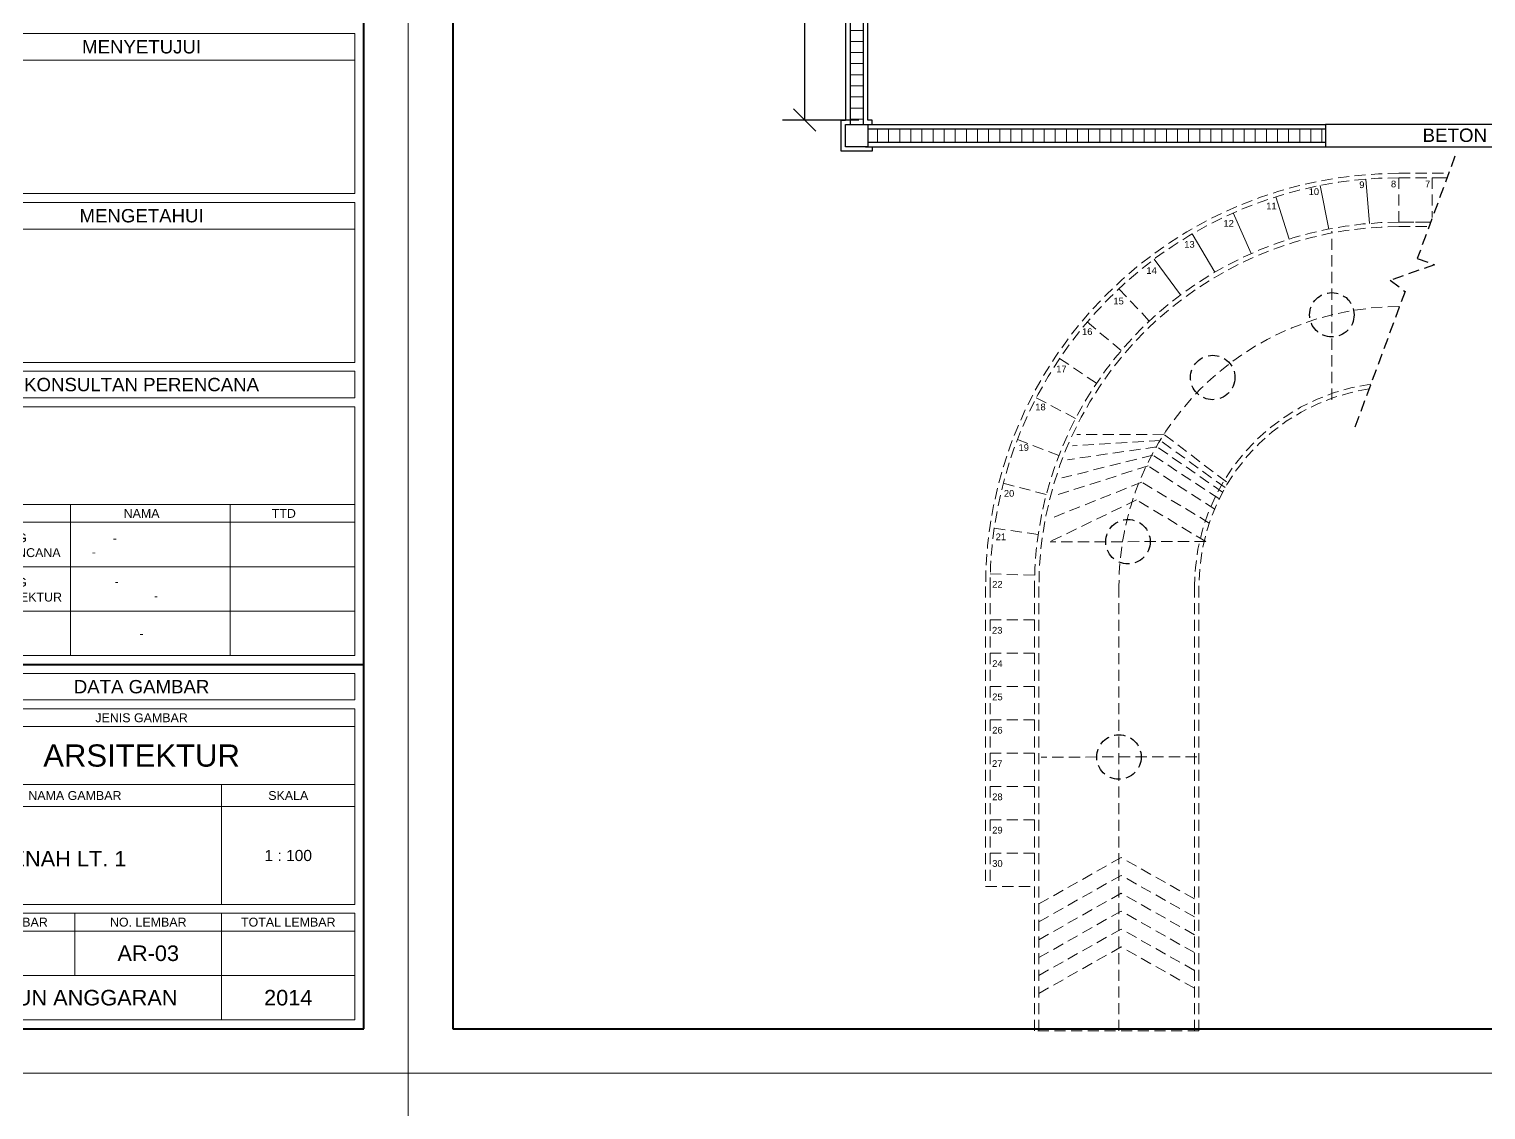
# Model space of a CAD drawing. Header units: inches. Extents: x 249 to 1192, y -18 to 440.
# Drawn here: x 408.69 to 441.46, y 224.66 to 248.99 of the extents above; entities that cross this region are included whole.
import ezdxf
from ezdxf.enums import TextEntityAlignment as Align

# ---------------------------------------------------------------- set-up
doc = ezdxf.new("R2010")
doc.units = ezdxf.units.IN
doc.header["$MEASUREMENT"] = 0
doc.linetypes.add('CENTER2', pattern=[1.125, 0.75, -0.125, 0.125, -0.125])
doc.linetypes.add('DASHED2', pattern=[0.375, 0.25, -0.125])
doc.layers.add('AS', color=15, linetype='CENTER2')
doc.layers.add('SALURAN', color=117, linetype='Continuous')
for name, color, linetype, lineweight in [('DIMENSI', 85, 'Continuous', 20), ('DINDING', 6, 'Continuous', 0), ('DINDING2', 137, 'Continuous', 20), ('GRS KOP', 1, 'Continuous', 40), ('KOP', 7, 'Continuous', 20), ('TEXT (KET. RUANG)', 7, 'Continuous', 5)]:
    doc.layers.add(name, color=color, linetype=linetype, lineweight=lineweight)
doc.styles.get("Standard").update_dxf_attribs({"font": 'arial.ttf'})
doc.dimstyles.new('UK. GDG PERTEMUAN', dxfattribs={"dimtxt": 0.5, "dimasz": 0.5, "dimexe": 0.5, "dimexo": 0.05, "dimgap": 0.1, "dimtad": 2, "dimdec": 0, "dimlfac": 100, "dimzin": 0, "dimdsep": 46, "dimtxsty": 'Standard', "dimblk": 'OBLIQUE', "dimcen": 0.09, "dimclrd": 8, "dimclre": 256, "dimclrt": 256, "dimadec": 0, "dimazin": 0, "dimtfac": 1, "dimtdec": 0, "dimtofl": 0, "dimtmove": 0, "dimatfit": 3, "dimldrblk": 'OBLIQUE', "dimfxl": 0, "dimtolj": 1, "dimtzin": 0, "dimarcsym": 0})

# ---------------------------------------------------------------- blocks, each defined once
blk = doc.blocks.new('_Oblique')
at = {"color": 0, "linetype": 'ByBlock', "lineweight": -2}
blk.add_line((-0.5, -0.5), (0.5, 0.5), dxfattribs=at)
blk = doc.blocks.new('*D472')
at = {"layer": 'DEFPOINTS', "color": 0}
for p in [(427.181, 257.592), (426.135, 246.943), (427.408, 246.943)]:
    blk.add_point(p, dxfattribs=at)
at = {"layer": 'DIMENSI', "lineweight": -2}
for p, q in [((427.131, 257.592), (425.635, 257.592)), ((427.358, 246.943), (425.635, 246.943))]:
    blk.add_line(p, q, dxfattribs=at)
at = {"layer": 'DIMENSI', "color": 8, "lineweight": -2}
blk.add_line((426.135, 257.592), (426.135, 246.943), dxfattribs=at)
at = {"layer": 'DIMENSI', "color": 8, "lineweight": -2, "xscale": 0.5, "yscale": 0.5, "zscale": 0.5}
for p, rotation in [((426.135, 257.592), 90), ((426.135, 246.943), 270)]:
    blk.add_blockref('_Oblique', p, dxfattribs=dict(at, rotation=rotation))
at = {"layer": 'DIMENSI', "insert": (425.78, 252.267), "char_height": 0.5, "attachment_point": 5, "rotation": 90}
blk.add_mtext('\\A1;1064.9', dxfattribs=at)
blk = doc.blocks.new('KOP-ARS')
at = {"layer": 'GRS KOP'}
for p, q in [((1, 54), (1, 1)), ((83, 1), (83, 54)), ((73, 9.2), (83, 9.2)), ((1, 1), (83, 1))]:
    blk.add_line(p, q, dxfattribs=at)
at = {"layer": 'KOP'}
for p, q in [((82.8, 23.4), (73.2, 23.4)), ((82.8, 19.8), (82.8, 23.4)), ((82.8, 22.8), (73.2, 22.8)), ((82.8, 19.8), (73.2, 19.8)), ((82.8, 19.6), (73.2, 19.6)), ((82.8, 16), (82.8, 19.6)), ((82.8, 19), (73.2, 19)), ((82.8, 16), (73.2, 16)), ((82.8, 15), (73.2, 15)), ((82.8, 9.4), (82.8, 15)), ((82.8, 12.8), (73.2, 12.8)), ((76.4, 9.4), (76.4, 12.8)), ((79.993, 9.4), (79.993, 12.8)), ((82.8, 12.4), (73.2, 12.4)), ((82.8, 11.4), (73.2, 11.4)), ((82.8, 10.4), (73.2, 10.4)), ((82.8, 9.4), (73.2, 9.4)), ((73.2, 7.8), (82.8, 7.8)), ((73.2, 6.5), (82.8, 6.5)), ((79.8, 3.8), (79.8, 6.5)), ((73.2, 6), (82.8, 6)), ((76.5, 2.2), (76.5, 3.6)), ((79.8, 1.2), (79.8, 3.6)), ((73.2, 3.2), (82.8, 3.2)), ((73.2, 2.2), (82.8, 2.2))]:
    blk.add_line(p, q, dxfattribs=at)
for points in [[(0, 0), (84, 0), (84, 55), (0, 55)], [(73.2, 15.2), (82.8, 15.2), (82.8, 15.8), (73.2, 15.8)], [(73.2, 8.4), (82.8, 8.4), (82.8, 9), (73.2, 9)], [(73.2, 3.8), (82.8, 3.8), (82.8, 8.2), (73.2, 8.2)], [(73.2, 1.2), (82.8, 1.2), (82.8, 3.6), (73.2, 3.6)]]:
    blk.add_lwpolyline(points, close=True, dxfattribs=at)
blk.add_text('-', height=0.18).set_placement((76.884, 11.64))
for s, height, p in [('MENYETUJUI', 0.3, (78, 23.1)), ('MENGETAHUI', 0.3, (78, 19.3)), ('KONSULTAN PERENCANA', 0.3, (78, 15.5)), ('NAMA', 0.2, (78, 12.6)), ('TTD', 0.2, (81.2, 12.6)), ('DATA GAMBAR', 0.3, (78, 8.7)), ('JENIS GAMBAR', 0.2, (78, 8)), ('ARSITEKTUR', 0.5, (78, 7.15)), ('NAMA GAMBAR', 0.2, (76.5, 6.25)), ('SKALA', 0.2, (81.3, 6.25)), ('KODE GAMBAR', 0.2, (74.85, 3.4)), ('NO. LEMBAR', 0.2, (78.15, 3.4)), ('TOTAL LEMBAR', 0.2, (81.3, 3.4)), ('TAHUN ANGGARAN', 0.35, (76.5, 1.7))]:
    blk.add_text(s, height=height, dxfattribs=at).set_placement(p, align=Align.MIDDLE)
blk.add_text('-', height=0.187, dxfattribs=at).set_placement((78.323, 10.65), align=Align.CENTER)
at = {"layer": 'KOP', "char_height": 0.2, "attachment_point": 1}
for s, insert in [('PENANGGUNG\\PJAWAB PERENCANA', (73.4, 12.15)), ('PENANGGUNG\\PJAWAB ARSITEKTUR', (73.4, 11.15))]:
    blk.add_mtext_dynamic_manual_height_columns(s, width=2.90143, gutter_width=1.75, heights=[0], dxfattribs=dict(at, insert=insert))
at = {"layer": 'KOP', "char_height": 0.18, "attachment_point": 1}
for insert, width in [((77.357, 12.13), 2.5923), ((77.396, 11.157), 3.89249)]:
    blk.add_mtext('-', dxfattribs=dict(at, insert=insert, width=width))
at = {"layer": 'KOP'}
for tag, height, p in [('SUKMA', 0.2, (78, 9.9)), ('1:100', 0.25, (81.3, 5.5)), ('1:100', 0.25, (81.3, 4.9)), ('1:100', 0.25, (81.3, 4.3)), ('AR-01', 0.35, (78.15, 2.7)), ('10', 0.35, (81.3, 2.7)), ('2012', 0.35, (81.3, 1.7))]:
    blk.add_attdef(tag, text='', height=height, dxfattribs=at).set_placement(p, align=Align.MIDDLE)
for p in [(73.7, 5.325), (73.7, 4.725), (73.7, 4.125)]:
    blk.add_attdef('-', p, '', height=0.35, dxfattribs=at)

msp = doc.modelspace()

# ---------------------------------------------------------------- hatches: boundary and pattern name
at = {"layer": 'DINDING2'}
h = msp.add_hatch(dxfattribs=at)
h.set_pattern_fill('_USER', color=23, scale=0.25, angle=90, style=0, pattern_type=0)
h.set_pattern_definition([(4e-15, (427.1582, 263.46083), (2e-17, -0.25), [])])
h.paths.add_polyline_path([(427.1572, 278.0915), (427.4582, 278.1915), (427.4582, 246.8426), (427.1582, 246.8426)])
h = msp.add_hatch(dxfattribs=at)
h.set_pattern_fill('_USER', color=23, scale=0.25, angle=90, style=0, pattern_type=0)
h.set_pattern_definition([(90, (444.02546, 246.44307), (-0.25, 2e-17), [])])
h.paths.add_polyline_path([(462.0072, 246.7431), (462.0072, 246.4431), (471.3317, 246.4431), (471.3317, 246.7431)])
h.paths.add_polyline_path([(427.5577, 246.7431), (427.5577, 246.4431), (437.8574, 246.4431), (437.8574, 246.7431)])

# ---------------------------------------------------------------- linework, layer by layer
at = {"layer": 'AS', "linetype": 'DASHED2'}
msp.add_lwpolyline([(440.7679, 246.1269), (439.9193, 243.8282), (440.3104, 243.6838), (439.3112, 243.3361), (439.6438, 243.0819), (438.4779, 239.924)], dxfattribs=at)
for centre in [(437.9979, 242.5592), (435.3172, 241.1475), (433.4101, 237.4519), (433.2069, 232.6061)]:
    msp.add_circle(centre, 0.5, dxfattribs=at)
at = {"layer": 'DINDING', "linetype": 'DASHED2'}
for points in [[(439.5069, 245.7426, 0.4142136), (430.2069, 236.4426), (430.2069, 229.6936)], [(439.5069, 245.6426, 0.4142136), (430.3069, 236.4426), (430.3069, 229.6936)], [(431.3069, 226.4426), (431.3069, 236.4426, -0.4142136), (439.5069, 244.6426), (440.2199, 244.6426)], [(431.4069, 226.4426), (431.4069, 236.4426, -0.4142136), (439.5069, 244.5426), (440.183, 244.5426)], [(439.5069, 242.7426, 0.4142136), (433.2069, 236.4426), (433.2069, 226.4426)], [(438.8748, 240.9989, 0.3743918), (434.9069, 236.4426), (434.9069, 226.4426)], [(438.8354, 240.8922, 0.3709938), (435.0069, 236.4426), (435.0069, 226.4426)]]:
    msp.add_lwpolyline(points, format="xyb", dxfattribs=at)
at = {"layer": 'DINDING'}
for points in [[(438.7604, 245.6122), (438.8416, 244.6155)], [(436.7387, 245.2162), (437.0396, 244.2626)], [(437.7384, 245.471), (437.9307, 244.4896)], [(435.7738, 244.8511), (436.1795, 243.9371)], [(434.8558, 244.3803), (435.3613, 243.5175)], [(433.9963, 243.8096), (434.5952, 243.0088)]]:
    msp.add_lwpolyline(points, dxfattribs=at)
at = {"layer": 'DINDING', "linetype": 'DASHED2'}
for points in [[(439.5069, 245.7426), (440.626, 245.7426)], [(439.5069, 245.6426), (440.5891, 245.6426)], [(439.5079, 245.6426), (440.2579, 245.6426), (440.2579, 244.7455)], [(440.2193, 244.6409), (439.5079, 244.6409), (439.5079, 245.6426)], [(440.5891, 245.6426), (440.2579, 245.6426), (440.2579, 244.7455)], [(437.9979, 240.647), (437.9979, 244.4426)], [(433.2061, 243.1463), (433.8909, 242.4176)], [(439.5069, 242.7426), (439.5185, 242.7426)], [(432.4951, 242.3987), (433.2573, 241.7513)], [(431.8723, 241.5761), (432.7022, 241.0182)], [(431.3456, 240.6891), (432.2326, 240.2275)], [(430.9214, 239.7486), (431.8546, 239.3892)], [(435.5384, 238.5642), (434.0629, 239.5865), (432.0475, 239.2952)], [(435.5966, 238.6696), (434.1387, 239.7281), (432.1598, 239.6112)], [(435.6252, 238.7978), (434.2192, 239.8688), (432.2606, 239.8622)], [(435.4532, 238.4235), (433.9701, 239.399), (431.9256, 238.8877)], [(435.3661, 238.1829), (433.8628, 239.1577), (431.8349, 238.5112)], [(430.6052, 238.7665), (431.5728, 238.5139)], [(435.2394, 237.8705), (433.7243, 238.7915), (431.7444, 238.0035)], [(435.1601, 237.4534), (433.6046, 238.3919), (431.6601, 237.4534)], [(430.401, 237.7553), (431.3908, 237.6126)], [(435.1601, 237.4534), (431.6601, 237.4505)], [(430.3113, 236.7275), (431.3108, 236.6965)], [(430.3069, 235.6936), (431.3069, 235.6936)], [(430.3069, 234.9436), (431.3069, 234.9436)], [(430.3069, 234.1936), (431.3069, 234.1936)], [(430.3069, 233.4436), (431.3069, 233.4436)], [(430.3069, 232.6936), (431.3069, 232.6936)], [(434.9569, 232.6075), (431.4569, 232.6046)], [(430.3069, 231.9436), (431.3069, 231.9436)], [(430.3069, 231.1936), (431.3069, 231.1936)], [(430.3069, 230.4436), (431.3069, 230.4436)], [(434.9069, 229.4103), (433.2569, 230.3429), (431.4069, 229.2972)], [(434.9069, 229.008), (433.2569, 229.9407), (431.4069, 228.895)], [(430.2069, 229.6936), (431.3069, 229.6936)], [(434.9069, 228.6058), (433.2569, 229.5384), (431.4069, 228.4927)], [(434.9069, 228.2036), (433.2569, 229.1362), (431.4069, 228.0905)], [(434.9069, 227.8013), (433.2569, 228.7339), (431.4069, 227.6883)], [(434.9069, 227.3991), (433.2569, 228.3317), (431.4069, 227.286)], [(435.0069, 226.4426), (431.3069, 226.4426)]]:
    msp.add_lwpolyline(points, dxfattribs=at)
at = {"layer": 'SALURAN'}
for points in [[(427.0577, 278.1915), (427.0572, 278.1915), (427.0572, 246.9426)], [(427.5582, 246.9426), (427.5582, 278.1915), (427.5577, 278.1915)], [(426.9577, 246.3426), (426.9577, 246.9426), (427.0577, 246.9426)], [(427.5072, 246.842), (437.8574, 246.842)], [(427.6577, 246.842), (427.6577, 246.9426), (427.5577, 246.9426)], [(427.5577, 246.7431), (437.8574, 246.7431)], [(427.6577, 246.342), (427.6577, 246.2426), (426.9577, 246.2426), (426.9577, 246.3426)], [(427.5072, 246.342), (437.8574, 246.342)], [(427.5577, 246.4431), (437.8574, 246.4431)]]:
    msp.add_lwpolyline(points, dxfattribs=at)
for points in [[(427.4582, 278.0915), (427.1572, 278.0915), (427.1572, 246.8426), (427.4582, 246.8426)], [(427.0577, 246.8426), (427.5577, 246.8426), (427.5577, 246.3426), (427.0577, 246.3426)], [(437.8574, 246.342), (445.1579, 246.342), (445.1579, 246.842), (437.8574, 246.842)]]:
    msp.add_lwpolyline(points, close=True, dxfattribs=at)

# ---------------------------------------------------------------- block references
at = {"layer": 'KOP'}
ref = msp.add_blockref('KOP-ARS', (333.2179, 225.4885), dxfattribs=at)
ref.add_attrib('-', '-', dxfattribs={"height": 0.2}).set_placement((411.2179, 235.3885), align=Align.MIDDLE)
ref.add_attrib('1:100', '1 : 100', dxfattribs={"height": 0.25}).set_placement((414.5179, 230.3885), align=Align.MIDDLE)
ref.add_attrib('-', 'DENAH LT. 1', (407.9163, 230.1414), dxfattribs={"height": 0.35})
ref.add_attrib('AR-01', 'AR-03', dxfattribs={"height": 0.35}).set_placement((411.3679, 228.1885), align=Align.MIDDLE)
ref.add_attrib('2012', '2014', dxfattribs={"height": 0.35}).set_placement((414.5179, 227.1885), align=Align.MIDDLE)
for p in [(417.2179, 225.4885), (333.2179, 170.4885), (417.2179, 170.4885)]:
    msp.add_blockref('KOP-ARS', p, dxfattribs=at)

# ---------------------------------------------------------------- texts
at = {"layer": 'TEXT (KET. RUANG)'}
for s, height, p in [('BETON DUIKER', 0.301499, (440.0385, 246.4493)), ('9', 0.1507, (438.6142, 245.4101)), ('10', 0.15075, (437.4759, 245.2539)), ('11', 0.15075, (436.5215, 244.9319)), ('12', 0.15075, (435.5592, 244.5415)), ('13', 0.15075, (434.6767, 244.0686)), ('14', 0.15075, (433.8253, 243.4795)), ('15', 0.15075, (433.0828, 242.7916))]:
    msp.add_text(s, height=height, dxfattribs=at).set_placement(p)
at = {"layer": 'TEXT (KET. RUANG)', "linetype": 'DASHED2'}
for s, height, p in [('8', 0.1507, (439.3275, 245.4281)), ('7', 0.1507, (440.0948, 245.4281)), ('16', 0.15075, (432.3768, 242.1034)), ('17', 0.15075, (431.7957, 241.265)), ('18', 0.15075, (431.3245, 240.408)), ('19', 0.15075, (430.9479, 239.4944)), ('20', 0.15075, (430.6184, 238.4626)), ('21', 0.15075, (430.434, 237.4855)), ('22', 0.15075, (430.3564, 236.4169)), ('23', 0.15075, (430.352, 235.3831)), ('24', 0.15075, (430.3564, 234.6331)), ('25', 0.15075, (430.3564, 233.8831)), ('26', 0.15075, (430.3564, 233.1331)), ('27', 0.15075, (430.352, 232.3831)), ('28', 0.15075, (430.3564, 231.6331)), ('29', 0.15075, (430.3564, 230.8831)), ('30', 0.15075, (430.3564, 230.1331))]:
    msp.add_text(s, height=height, dxfattribs=at).set_placement(p)

# ---------------------------------------------------------------- dimensions: what is measured, and where the dimension line sits
at = {"layer": 'DIMENSI'}
dim = msp.add_linear_dim(base=(426.1353, 246.9426), p1=(427.1814, 257.592), p2=(427.4077, 246.9426), angle=90, dimstyle='UK. GDG PERTEMUAN', override={"dimdec": 1}, dxfattribs=at)
dim.commit()
dim.dimension.update_dxf_attribs({"geometry": '*D472', "text_midpoint": (425.78, 252.2673)})

doc.saveas('drawing.dxf')
